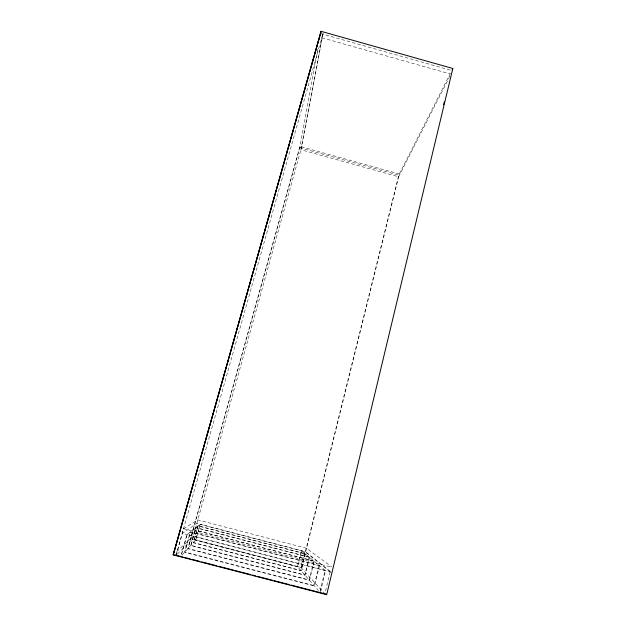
<?xml version="1.0" encoding="UTF-8"?>
<svg xmlns="http://www.w3.org/2000/svg" width="626" height="626" viewBox="0 0 626 626"><rect width="100%" height="100%" fill="white"/><g stroke="black" fill="none" stroke-linecap="round" stroke-linejoin="round"><path stroke-width="0.47" stroke-dasharray="3.13 2.35" d="M193.184 529.737L314.197 561.264L309.526 580.318L187.878 548.728L299.729 147.728L318.024 47.693M322.883 34.195L300.903 149.731L398.645 176.806L450.039 75.887M320.05 591.14L325.082 570.317L187.19 534.424L181.36 555.207M320.512 591.711L325.575 570.724L301.411 550.637L297.452 566.522L318.384 590.451M301.748 567.641L399.341 173.997L299.964 146.453L190.515 538.696L301.748 567.641L190.695 538.524L175.413 552.797M301.482 567.352L398.746 175.17L450.908 72.28M192.44 539.197L301.685 146.93M175.992 555.418L323.102 33.037L301.56 147.587L299.838 147.11M176.172 555.246L183.645 528.696L197.808 519.916L306.544 548.298L331.803 566.929M181.313 554.628L186.916 534.635L200.203 524.236L195.813 540.082L182.103 555.027M177.369 554.057L192.534 539.111M183.645 528.696L331.631 567.242M331.428 572.25L182.307 533.438L196.854 523.367L305.691 551.756L330.669 571.648M299.729 147.728L398.746 175.17M320.606 33.554L450.853 70.276M321.874 37.779L449.984 73.876M330.129 571.914L324.871 593.808L300.793 567.391L304.737 551.506L330.129 571.914M319.072 565.317L314.135 585.592L184.85 552.03L190.5 531.834L319.072 565.317M319.503 565.677L314.542 586.053L184.584 552.32L190.257 532.014L319.503 565.677M313.822 560.951L309.166 579.911L188.113 548.47L193.387 529.573L313.822 560.951M305.081 553.689L300.918 570.482L193.536 542.562L198.192 525.817L305.081 553.689M305.378 553.94L301.2 570.802L193.348 542.758L198.027 525.942L305.378 553.94M309.189 557.101L304.799 574.918L190.985 545.34L195.93 527.585L309.189 557.101M309.526 557.383L305.112 575.278L190.781 545.559L195.75 527.726L309.526 557.383M301.677 550.857L297.702 566.812L195.648 540.254L200.062 524.353L301.677 550.857"/><path stroke-width="0.94" d="M320.473 34.313L321.021 31.3L452.833 68.477L326.678 594.7L173.167 554.886L321.021 31.3M443.576 104.745L444.264 101.897M173.339 554.73L320.817 32.395M320.606 33.554L173.167 554.886M452.136 69.854L452.833 68.477M175.405 555.051L182.941 557.007M184.826 557.492L190.226 558.893M192.112 559.386L199.905 561.405M201.791 561.89L216.87 565.802M218.748 566.287L233.827 570.2M235.462 570.622L250.791 574.598M252.427 575.028L255.502 575.818M257.388 576.311L272.466 580.224M274.11 580.646L289.189 584.559M291.074 585.044L326.177 594.152L326.678 594.7M174.224 554.957L175.992 555.418"/></g></svg>
